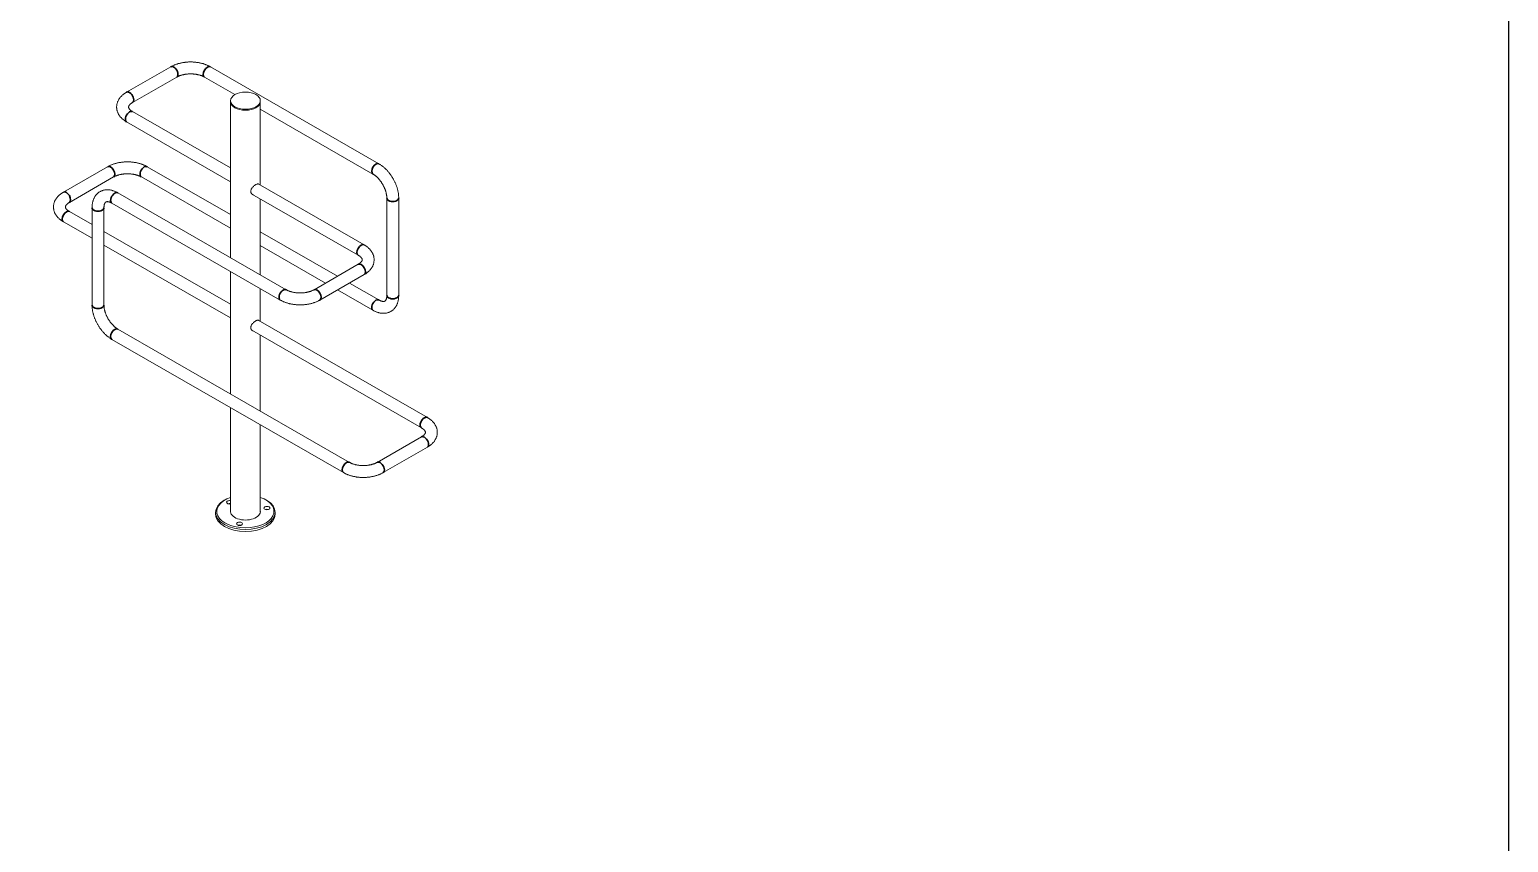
# Model space of a CAD drawing. Header units: millimetres. Extents: x 0 to 4013, y 0 to 5448.
# Drawn here: x 1530 to 4013, y 1366 to 2732 of the extents above; entities that cross this region are included whole.
import ezdxf

# ---------------------------------------------------------------- set-up
doc = ezdxf.new("R2010")
doc.units = ezdxf.units.MM
doc.header["$LTSCALE"] = 4
doc.layers.add('Krawędzie widoczneARTUR', color=7, linetype='Continuous', lineweight=13)
doc.layers.add('Widoczne krawędzie styczneARTUR', color=7, linetype='Continuous', lineweight=35)

msp = doc.modelspace()

# ---------------------------------------------------------------- linework, layer by layer
msp.add_lwpolyline([(0, 5447.6), (4013, 5447.6), (4013, 0.1), (0, 0.1)], close=True)
at = {"layer": 'Krawędzie widoczneARTUR'}
for p, q in [((1692.8, 2626.4), (1767.1, 2669.1)), ((1833.6, 2669.1), (2116.4, 2506.3)), ((1702.8, 2609.1), (1777, 2651.8)), ((1823.6, 2651.8), (1874.7, 2622.4)), ((1867.3, 2610.5), (1867.3, 2612.2)), ((1867.3, 2348.4), (1867.3, 2610.5)), ((1917.3, 2610.5), (1917.3, 2612.2)), ((1917.3, 2470.3), (1917.3, 2610.5)), ((1867.3, 2499.1), (1702.8, 2593.8)), ((1917.3, 2597.9), (2106.5, 2488.9)), ((1867.3, 2476), (1692.8, 2576.5)), ((1661, 2501.3), (1586.7, 2458.6)), ((1671, 2484), (1596.7, 2441.2)), ((1867.3, 2397.8), (1717.6, 2484)), ((1867.3, 2420.9), (1727.5, 2501.3)), ((1913.7, 2472.4), (2091.7, 2369.9)), ((1950.9, 2277.2), (1668.1, 2440.1)), ((1960.9, 2294.5), (1678, 2457.4)), ((1903.3, 2455.3), (2081.7, 2352.5)), ((1917.3, 2319.7), (1917.3, 2447.2)), ((2129.7, 2448.6), (2129.7, 2285.1)), ((2149.7, 2448.6), (2149.7, 2285.1)), ((1586.7, 2408.6), (1634.8, 2381)), ((1596.7, 2426), (1634.8, 2404.1)), ((1634.8, 2432.3), (1634.8, 2268.8)), ((1654.8, 2432.3), (1654.8, 2268.8)), ((1654.8, 2392.6), (1867.3, 2270.2)), ((2047, 2317.3), (1917.3, 2392.1)), ((1654.8, 2369.5), (1867.3, 2247.1)), ((2027, 2305.8), (1917.3, 2369)), ((2081.7, 2337.3), (2007.5, 2294.5)), ((1867.3, 2119.5), (1867.3, 2325.4)), ((2091.7, 2319.9), (2017.5, 2277.2)), ((1917.3, 2241.4), (1917.3, 2296.6)), ((2106.5, 2260), (2047, 2294.2)), ((2116.4, 2277.4), (2067.1, 2305.8)), ((2197.8, 2079.9), (1913.7, 2243.5)), ((1668.1, 2211.2), (2057, 1987.2)), ((1678, 2228.5), (2066.9, 2004.5)), ((2187.8, 2062.5), (1903.3, 2226.4)), ((1917.3, 2090.7), (1917.3, 2218.3)), ((1867.3, 1920.9), (1867.3, 2096.5)), ((1917.3, 1920.9), (1917.3, 2067.7)), ((2113.5, 2004.5), (2187.8, 2047.3)), ((2123.5, 1987.2), (2197.8, 2030)), ((1858.2, 1941.6), (1856.8, 1940.8)), ((1926.3, 1941.6), (1927.7, 1940.8)), ((1842.3, 1917.2), (1842.3, 1920.5)), ((1942.3, 1917.2), (1942.3, 1920.5))]:
    msp.add_line(p, q, dxfattribs=at)
at = {"layer": 'Krawędzie widoczneARTUR', "flags": 128}
for points in [[(1767.1, 2669.1), (1767.9, 2669.6), (1768.8, 2670.1), (1769.8, 2670.6), (1770.7, 2671), (1771.6, 2671.5), (1772.6, 2671.9), (1773.5, 2672.3), (1774.5, 2672.7), (1775.5, 2673), (1776.5, 2673.4), (1777.5, 2673.7), (1778.5, 2674.1), (1779.6, 2674.4), (1780.6, 2674.7), (1781.6, 2674.9), (1782.7, 2675.2), (1783.8, 2675.4), (1784.8, 2675.7), (1785.9, 2675.9), (1787, 2676.1), (1788.1, 2676.3), (1789.2, 2676.4), (1790.3, 2676.6), (1791.4, 2676.7), (1792.5, 2676.8), (1793.6, 2676.9), (1794.7, 2677), (1795.8, 2677.1), (1797, 2677.2), (1798.1, 2677.2), (1799.2, 2677.2), (1800.3, 2677.2), (1801.5, 2677.2), (1802.6, 2677.2), (1803.7, 2677.2), (1804.8, 2677.1), (1805.9, 2677), (1807, 2676.9), (1808.2, 2676.8), (1809.3, 2676.7), (1810.4, 2676.6), (1811.5, 2676.4), (1812.6, 2676.3), (1813.7, 2676.1), (1814.7, 2675.9), (1815.8, 2675.7), (1816.9, 2675.4), (1818, 2675.2), (1819, 2674.9), (1820.1, 2674.7), (1821.1, 2674.4), (1822.1, 2674.1), (1823.1, 2673.7), (1824.2, 2673.4), (1825.2, 2673), (1826.1, 2672.7), (1827.1, 2672.3), (1828.1, 2671.9), (1829, 2671.5), (1830, 2671), (1830.9, 2670.6), (1831.8, 2670.1), (1832.7, 2669.6), (1833.6, 2669.1)], [(1777, 2651.8), (1777.6, 2652.1), (1778.1, 2652.4), (1778.7, 2652.7), (1779.2, 2653), (1779.8, 2653.2), (1780.4, 2653.5), (1781.1, 2653.8), (1781.7, 2654), (1782.4, 2654.3), (1783, 2654.5), (1783.7, 2654.7), (1784.4, 2654.9), (1785.1, 2655.2), (1785.9, 2655.4), (1786.6, 2655.6), (1787.3, 2655.7), (1788.1, 2655.9), (1788.9, 2656.1), (1789.6, 2656.2), (1790.4, 2656.4), (1791.2, 2656.5), (1792, 2656.6), (1792.8, 2656.7), (1793.7, 2656.8), (1794.5, 2656.9), (1795.3, 2657), (1796.1, 2657.1), (1797, 2657.1), (1797.8, 2657.2), (1798.6, 2657.2), (1799.5, 2657.2), (1800.3, 2657.2), (1801.2, 2657.2), (1802, 2657.2), (1802.8, 2657.2), (1803.7, 2657.1), (1804.5, 2657.1), (1805.3, 2657), (1806.2, 2656.9), (1807, 2656.8), (1807.8, 2656.7), (1808.6, 2656.6), (1809.4, 2656.5), (1810.2, 2656.4), (1811, 2656.2), (1811.8, 2656.1), (1812.6, 2655.9), (1813.3, 2655.7), (1814.1, 2655.6), (1814.8, 2655.4), (1815.5, 2655.2), (1816.2, 2654.9), (1816.9, 2654.7), (1817.6, 2654.5), (1818.3, 2654.3), (1819, 2654), (1819.6, 2653.8), (1820.2, 2653.5), (1820.8, 2653.2), (1821.4, 2653), (1822, 2652.7), (1822.6, 2652.4), (1823.1, 2652.1), (1823.6, 2651.8)], [(1692.8, 2576.5), (1691.9, 2577), (1691.1, 2577.5), (1690.2, 2578.1), (1689.4, 2578.6), (1688.6, 2579.2), (1687.8, 2579.8), (1687, 2580.4), (1686.3, 2581.1), (1685.6, 2581.7), (1684.8, 2582.4), (1684.1, 2583.1), (1683.5, 2583.8), (1682.8, 2584.5), (1682.2, 2585.2), (1681.6, 2586), (1681, 2586.8), (1680.5, 2587.6), (1679.9, 2588.4), (1679.4, 2589.2), (1679, 2590.1), (1678.5, 2591), (1678.1, 2591.9), (1677.7, 2592.8), (1677.4, 2593.7), (1677.1, 2594.6), (1676.8, 2595.6), (1676.6, 2596.5), (1676.4, 2597.5), (1676.3, 2598.5), (1676.2, 2599.5), (1676.1, 2600.4), (1676.1, 2601.4), (1676.1, 2602.4), (1676.2, 2603.4), (1676.3, 2604.4), (1676.4, 2605.4), (1676.6, 2606.3), (1676.8, 2607.3), (1677.1, 2608.3), (1677.4, 2609.2), (1677.7, 2610.1), (1678.1, 2611), (1678.5, 2611.9), (1679, 2612.8), (1679.4, 2613.6), (1679.9, 2614.5), (1680.5, 2615.3), (1681, 2616.1), (1681.6, 2616.9), (1682.2, 2617.6), (1682.8, 2618.4), (1683.5, 2619.1), (1684.1, 2619.8), (1684.8, 2620.5), (1685.6, 2621.2), (1686.3, 2621.8), (1687, 2622.4), (1687.8, 2623.1), (1688.6, 2623.7), (1689.4, 2624.2), (1690.2, 2624.8), (1691.1, 2625.3), (1691.9, 2625.9), (1692.8, 2626.4)], [(1702.8, 2593.8), (1702.3, 2594.1), (1701.8, 2594.4), (1701.3, 2594.7), (1700.9, 2595), (1700.5, 2595.3), (1700.1, 2595.6), (1699.7, 2595.9), (1699.4, 2596.2), (1699, 2596.5), (1698.7, 2596.8), (1698.4, 2597.1), (1698.1, 2597.4), (1697.9, 2597.7), (1697.7, 2597.9), (1697.4, 2598.2), (1697.2, 2598.5), (1697.1, 2598.7), (1696.9, 2599), (1696.7, 2599.4), (1696.5, 2599.8), (1696.3, 2600.2), (1696.2, 2600.5), (1696.1, 2600.9), (1696.1, 2601.1), (1696.1, 2601.4), (1696.1, 2601.7), (1696.1, 2602), (1696.2, 2602.3), (1696.3, 2602.7), (1696.5, 2603.1), (1696.7, 2603.5), (1696.9, 2603.9), (1697.1, 2604.2), (1697.2, 2604.4), (1697.4, 2604.7), (1697.7, 2604.9), (1697.9, 2605.2), (1698.1, 2605.5), (1698.4, 2605.8), (1698.7, 2606.1), (1699, 2606.4), (1699.4, 2606.7), (1699.7, 2607), (1700.1, 2607.3), (1700.5, 2607.6), (1700.9, 2607.9), (1701.3, 2608.2), (1701.8, 2608.5), (1702.3, 2608.8), (1702.8, 2609.1)], [(1727.5, 2501.3), (1726.7, 2501.8), (1725.8, 2502.3), (1724.8, 2502.8), (1723.9, 2503.2), (1723, 2503.6), (1722, 2504.1), (1721.1, 2504.5), (1720.1, 2504.8), (1719.1, 2505.2), (1718.1, 2505.6), (1717.1, 2505.9), (1716.1, 2506.2), (1715, 2506.5), (1714, 2506.8), (1712.9, 2507.1), (1711.9, 2507.4), (1710.8, 2507.6), (1709.8, 2507.8), (1708.7, 2508.1), (1707.6, 2508.3), (1706.5, 2508.4), (1705.4, 2508.6), (1704.3, 2508.8), (1703.2, 2508.9), (1702.1, 2509), (1701, 2509.1), (1699.9, 2509.2), (1698.7, 2509.3), (1697.6, 2509.3), (1696.5, 2509.4), (1695.4, 2509.4), (1694.3, 2509.4), (1693.1, 2509.4), (1692, 2509.4), (1690.9, 2509.3), (1689.8, 2509.3), (1688.7, 2509.2), (1687.5, 2509.1), (1686.4, 2509), (1685.3, 2508.9), (1684.2, 2508.8), (1683.1, 2508.6), (1682, 2508.4), (1680.9, 2508.3), (1679.8, 2508.1), (1678.8, 2507.8), (1677.7, 2507.6), (1676.6, 2507.4), (1675.6, 2507.1), (1674.5, 2506.8), (1673.5, 2506.5), (1672.5, 2506.2), (1671.4, 2505.9), (1670.4, 2505.6), (1669.4, 2505.2), (1668.4, 2504.8), (1667.5, 2504.5), (1666.5, 2504.1), (1665.6, 2503.6), (1664.6, 2503.2), (1663.7, 2502.8), (1662.8, 2502.3), (1661.9, 2501.8), (1661, 2501.3)], [(1717.6, 2484), (1717, 2484.3), (1716.5, 2484.6), (1715.9, 2484.8), (1715.4, 2485.1), (1714.8, 2485.4), (1714.2, 2485.7), (1713.5, 2485.9), (1712.9, 2486.2), (1712.2, 2486.4), (1711.6, 2486.7), (1710.9, 2486.9), (1710.2, 2487.1), (1709.5, 2487.3), (1708.7, 2487.5), (1708, 2487.7), (1707.2, 2487.9), (1706.5, 2488.1), (1705.7, 2488.3), (1704.9, 2488.4), (1704.2, 2488.5), (1703.4, 2488.7), (1702.6, 2488.8), (1701.7, 2488.9), (1700.9, 2489), (1700.1, 2489.1), (1699.3, 2489.2), (1698.4, 2489.2), (1697.6, 2489.3), (1696.8, 2489.3), (1695.9, 2489.4), (1695.1, 2489.4), (1694.3, 2489.4), (1693.4, 2489.4), (1692.6, 2489.4), (1691.7, 2489.3), (1690.9, 2489.3), (1690.1, 2489.2), (1689.2, 2489.2), (1688.4, 2489.1), (1687.6, 2489), (1686.8, 2488.9), (1686, 2488.8), (1685.2, 2488.7), (1684.4, 2488.5), (1683.6, 2488.4), (1682.8, 2488.3), (1682, 2488.1), (1681.3, 2487.9), (1680.5, 2487.7), (1679.8, 2487.5), (1679.1, 2487.3), (1678.3, 2487.1), (1677.6, 2486.9), (1677, 2486.7), (1676.3, 2486.4), (1675.6, 2486.2), (1675, 2485.9), (1674.4, 2485.7), (1673.8, 2485.4), (1673.2, 2485.1), (1672.6, 2484.8), (1672, 2484.6), (1671.5, 2484.3), (1671, 2484)], [(2106.5, 2488.9), (2107, 2488.6), (2107.5, 2488.3), (2108, 2488), (2108.5, 2487.6), (2109.1, 2487.2), (2109.6, 2486.8), (2110.2, 2486.4), (2110.7, 2486), (2111.2, 2485.6), (2111.8, 2485.1), (2112.3, 2484.6), (2112.9, 2484.1), (2113.4, 2483.6), (2113.9, 2483.1), (2114.5, 2482.6), (2115, 2482), (2115.6, 2481.4), (2116.1, 2480.8), (2116.6, 2480.2), (2117.1, 2479.6), (2117.6, 2479), (2118.1, 2478.4), (2118.6, 2477.7), (2119.1, 2477.1), (2119.6, 2476.4), (2120.1, 2475.7), (2120.6, 2475.1), (2121, 2474.4), (2121.5, 2473.7), (2121.9, 2472.9), (2122.4, 2472.2), (2122.8, 2471.5), (2123.2, 2470.8), (2123.6, 2470), (2124, 2469.3), (2124.4, 2468.6), (2124.8, 2467.8), (2125.1, 2467.1), (2125.5, 2466.3), (2125.8, 2465.5), (2126.1, 2464.8), (2126.4, 2464), (2126.7, 2463.3), (2127, 2462.5), (2127.3, 2461.8), (2127.5, 2461), (2127.8, 2460.3), (2128, 2459.5), (2128.2, 2458.8), (2128.4, 2458), (2128.6, 2457.3), (2128.8, 2456.6), (2128.9, 2455.9), (2129.1, 2455.2), (2129.2, 2454.5), (2129.3, 2453.8), (2129.4, 2453.1), (2129.5, 2452.4), (2129.6, 2451.7), (2129.6, 2451.1), (2129.7, 2450.4), (2129.7, 2449.8), (2129.7, 2449.2), (2129.7, 2448.6)], [(2116.4, 2506.3), (2117.3, 2505.8), (2118.2, 2505.2), (2119.1, 2504.7), (2119.9, 2504.1), (2120.8, 2503.5), (2121.6, 2502.9), (2122.4, 2502.2), (2123.2, 2501.6), (2124.1, 2500.9), (2124.9, 2500.2), (2125.7, 2499.5), (2126.5, 2498.8), (2127.2, 2498.1), (2128, 2497.3), (2128.8, 2496.5), (2129.5, 2495.8), (2130.3, 2495), (2131, 2494.1), (2131.7, 2493.3), (2132.5, 2492.5), (2133.2, 2491.6), (2133.9, 2490.8), (2134.5, 2489.9), (2135.2, 2489), (2135.9, 2488.1), (2136.5, 2487.2), (2137.1, 2486.3), (2137.8, 2485.3), (2138.4, 2484.4), (2139, 2483.4), (2139.5, 2482.5), (2140.1, 2481.5), (2140.7, 2480.5), (2141.2, 2479.5), (2141.7, 2478.6), (2142.2, 2477.6), (2142.7, 2476.5), (2143.2, 2475.5), (2143.7, 2474.5), (2144.1, 2473.5), (2144.6, 2472.5), (2145, 2471.4), (2145.4, 2470.4), (2145.8, 2469.4), (2146.2, 2468.3), (2146.5, 2467.3), (2146.9, 2466.3), (2147.2, 2465.2), (2147.5, 2464.2), (2147.8, 2463.1), (2148, 2462.1), (2148.3, 2461), (2148.5, 2460), (2148.7, 2458.9), (2148.9, 2457.9), (2149.1, 2456.9), (2149.2, 2455.8), (2149.4, 2454.8), (2149.5, 2453.7), (2149.6, 2452.7), (2149.6, 2451.7), (2149.7, 2450.7), (2149.7, 2449.6), (2149.7, 2448.6)], [(1586.7, 2458.6), (1585.9, 2458), (1585, 2457.5), (1584.2, 2457), (1583.3, 2456.4), (1582.5, 2455.8), (1581.8, 2455.2), (1581, 2454.6), (1580.2, 2454), (1579.5, 2453.3), (1578.8, 2452.7), (1578.1, 2452), (1577.4, 2451.3), (1576.8, 2450.5), (1576.1, 2449.8), (1575.5, 2449), (1574.9, 2448.3), (1574.4, 2447.5), (1573.9, 2446.6), (1573.4, 2445.8), (1572.9, 2444.9), (1572.4, 2444.1), (1572, 2443.2), (1571.7, 2442.3), (1571.3, 2441.4), (1571, 2440.4), (1570.8, 2439.5), (1570.5, 2438.5), (1570.4, 2437.5), (1570.2, 2436.6), (1570.1, 2435.6), (1570, 2434.6), (1570, 2433.6), (1570, 2432.6), (1570.1, 2431.6), (1570.2, 2430.6), (1570.4, 2429.7), (1570.5, 2428.7), (1570.8, 2427.7), (1571, 2426.8), (1571.3, 2425.8), (1571.7, 2424.9), (1572, 2424), (1572.5, 2423.1), (1572.9, 2422.3), (1573.4, 2421.4), (1573.9, 2420.6), (1574.4, 2419.7), (1574.9, 2418.9), (1575.5, 2418.2), (1576.1, 2417.4), (1576.8, 2416.7), (1577.4, 2415.9), (1578.1, 2415.2), (1578.8, 2414.6), (1579.5, 2413.9), (1580.2, 2413.2), (1581, 2412.6), (1581.8, 2412), (1582.5, 2411.4), (1583.4, 2410.8), (1584.2, 2410.2), (1585, 2409.7), (1585.9, 2409.2), (1586.7, 2408.6)], [(1678, 2457.4), (1677.2, 2457.9), (1676.3, 2458.4), (1675.4, 2458.8), (1674.5, 2459.3), (1673.6, 2459.7), (1672.6, 2460), (1671.7, 2460.4), (1670.8, 2460.7), (1669.9, 2461), (1668.9, 2461.3), (1668, 2461.6), (1667, 2461.8), (1666.1, 2462), (1665.1, 2462.2), (1664.2, 2462.3), (1663.2, 2462.4), (1662.2, 2462.5), (1661.2, 2462.6), (1660.3, 2462.6), (1659.3, 2462.5), (1658.3, 2462.5), (1657.3, 2462.4), (1656.4, 2462.3), (1655.4, 2462.1), (1654.4, 2461.9), (1653.5, 2461.6), (1652.5, 2461.3), (1651.6, 2461), (1650.7, 2460.6), (1649.8, 2460.2), (1648.9, 2459.8), (1648, 2459.3), (1647.2, 2458.8), (1646.4, 2458.3), (1645.6, 2457.7), (1644.8, 2457.1), (1644, 2456.4), (1643.3, 2455.7), (1642.6, 2455), (1642, 2454.3), (1641.3, 2453.5), (1640.7, 2452.8), (1640.2, 2452), (1639.6, 2451.1), (1639.1, 2450.3), (1638.7, 2449.5), (1638.2, 2448.6), (1637.8, 2447.7), (1637.4, 2446.8), (1637.1, 2445.9), (1636.7, 2445), (1636.4, 2444.1), (1636.2, 2443.1), (1635.9, 2442.2), (1635.7, 2441.2), (1635.5, 2440.3), (1635.3, 2439.3), (1635.2, 2438.3), (1635, 2437.3), (1634.9, 2436.3), (1634.9, 2435.3), (1634.8, 2434.3), (1634.8, 2433.3), (1634.8, 2432.3)], [(1901.3, 2459.7), (1901.3, 2460.6), (1901.5, 2461.5), (1901.8, 2462.4), (1902.2, 2463.3), (1902.6, 2464.2), (1903.2, 2465.1), (1903.8, 2465.9), (1904.4, 2466.7), (1905.2, 2467.5), (1905.9, 2468.2), (1906.7, 2468.9), (1907.5, 2469.6), (1908.3, 2470.2), (1909.1, 2470.7), (1909.9, 2471.2), (1910.6, 2471.6), (1911.3, 2471.9), (1911.9, 2472.2), (1912.5, 2472.3), (1913.1, 2472.4), (1913.6, 2472.4), (1914, 2472.3), (1914.4, 2472.1), (1914.7, 2471.8)], [(1905.1, 2454.2), (1904.9, 2454.3), (1904.6, 2454.4), (1904.3, 2454.6), (1904.1, 2454.7), (1903.9, 2454.8), (1903.6, 2455), (1903.4, 2455.2), (1903.2, 2455.4), (1903, 2455.6), (1902.8, 2455.8), (1902.6, 2456), (1902.4, 2456.3), (1902.2, 2456.5), (1902, 2456.8), (1901.9, 2457.1), (1901.8, 2457.3), (1901.7, 2457.6), (1901.6, 2457.9), (1901.5, 2458.2), (1901.4, 2458.5), (1901.4, 2458.8), (1901.3, 2459.1), (1901.3, 2459.4), (1901.3, 2459.7)], [(1596.7, 2441.2), (1596.2, 2440.9), (1595.7, 2440.6), (1595.3, 2440.3), (1594.8, 2440), (1594.4, 2439.7), (1594, 2439.4), (1593.6, 2439.1), (1593.3, 2438.8), (1593, 2438.5), (1592.6, 2438.2), (1592.3, 2437.9), (1592.1, 2437.7), (1591.8, 2437.4), (1591.6, 2437.1), (1591.4, 2436.8), (1591.2, 2436.6), (1591, 2436.3), (1590.9, 2436.1), (1590.6, 2435.6), (1590.4, 2435.2), (1590.2, 2434.8), (1590.1, 2434.5), (1590.1, 2434.2), (1590, 2433.9), (1590, 2433.6), (1590, 2433.3), (1590.1, 2433), (1590.1, 2432.7), (1590.2, 2432.4), (1590.4, 2432), (1590.6, 2431.6), (1590.8, 2431.1), (1591, 2430.9), (1591.2, 2430.6), (1591.4, 2430.4), (1591.6, 2430.1), (1591.8, 2429.8), (1592.1, 2429.5), (1592.3, 2429.3), (1592.6, 2429), (1593, 2428.7), (1593.3, 2428.4), (1593.6, 2428.1), (1594, 2427.8), (1594.4, 2427.5), (1594.8, 2427.2), (1595.3, 2426.9), (1595.7, 2426.6), (1596.2, 2426.3), (1596.7, 2426)], [(1668.1, 2440.1), (1667.6, 2440.4), (1667.1, 2440.6), (1666.6, 2440.9), (1666.1, 2441.1), (1665.6, 2441.3), (1665.2, 2441.5), (1664.7, 2441.7), (1664.3, 2441.8), (1663.8, 2442), (1663.4, 2442.1), (1663, 2442.2), (1662.6, 2442.3), (1662.3, 2442.4), (1661.9, 2442.4), (1661.6, 2442.5), (1661.3, 2442.5), (1661, 2442.6), (1660.7, 2442.6), (1660.1, 2442.6), (1659.7, 2442.5), (1659.3, 2442.5), (1658.9, 2442.4), (1658.6, 2442.3), (1658.3, 2442.2), (1658.1, 2442), (1657.8, 2441.9), (1657.6, 2441.7), (1657.3, 2441.5), (1657.1, 2441.2), (1656.8, 2440.9), (1656.6, 2440.5), (1656.3, 2440), (1656.2, 2439.8), (1656, 2439.5), (1655.9, 2439.2), (1655.8, 2438.9), (1655.7, 2438.5), (1655.5, 2438.2), (1655.4, 2437.8), (1655.3, 2437.4), (1655.2, 2437), (1655.1, 2436.5), (1655, 2436.1), (1655, 2435.6), (1654.9, 2435.1), (1654.9, 2434.6), (1654.8, 2434), (1654.8, 2433.5), (1654.8, 2432.9), (1654.8, 2432.3)], [(1903.5, 2455.1), (1903.5, 2455.1), (1903.5, 2455.1), (1903.5, 2455.1), (1903.5, 2455.1), (1903.5, 2455.1), (1903.5, 2455.1), (1903.5, 2455.1), (1903.5, 2455.1), (1903.5, 2455.1), (1903.5, 2455.1), (1903.5, 2455.1), (1903.6, 2455.1), (1903.6, 2455.1), (1903.6, 2455.1), (1903.6, 2455.1), (1903.6, 2455.1), (1903.6, 2455.1), (1903.6, 2455.1), (1903.6, 2455.1), (1903.6, 2455.1), (1903.6, 2455.1), (1903.6, 2455.1), (1903.7, 2455.1), (1903.7, 2455.1)], [(2091.7, 2369.9), (2092.6, 2369.3), (2093.4, 2368.8), (2094.3, 2368.3), (2095.1, 2367.7), (2095.9, 2367.1), (2096.7, 2366.5), (2097.5, 2365.9), (2098.2, 2365.3), (2098.9, 2364.6), (2099.7, 2364), (2100.4, 2363.3), (2101, 2362.6), (2101.7, 2361.8), (2102.3, 2361.1), (2102.9, 2360.3), (2103.5, 2359.6), (2104.1, 2358.8), (2104.6, 2357.9), (2105.1, 2357.1), (2105.5, 2356.2), (2106, 2355.4), (2106.4, 2354.5), (2106.8, 2353.6), (2107.1, 2352.7), (2107.4, 2351.7), (2107.7, 2350.8), (2107.9, 2349.8), (2108.1, 2348.8), (2108.2, 2347.9), (2108.3, 2346.9), (2108.4, 2345.9), (2108.4, 2344.9), (2108.4, 2343.9), (2108.3, 2342.9), (2108.2, 2341.9), (2108.1, 2341), (2107.9, 2340), (2107.7, 2339), (2107.4, 2338.1), (2107.1, 2337.1), (2106.8, 2336.2), (2106.4, 2335.3), (2106, 2334.4), (2105.5, 2333.6), (2105.1, 2332.7), (2104.6, 2331.9), (2104.1, 2331), (2103.5, 2330.2), (2102.9, 2329.5), (2102.3, 2328.7), (2101.7, 2328), (2101, 2327.2), (2100.4, 2326.5), (2099.7, 2325.9), (2098.9, 2325.2), (2098.2, 2324.5), (2097.5, 2323.9), (2096.7, 2323.3), (2095.9, 2322.7), (2095.1, 2322.1), (2094.3, 2321.5), (2093.4, 2321), (2092.6, 2320.5), (2091.7, 2319.9)], [(2081.7, 2352.5), (2082.2, 2352.2), (2082.7, 2351.9), (2083.2, 2351.6), (2083.6, 2351.3), (2084, 2351), (2084.4, 2350.7), (2084.8, 2350.4), (2085.2, 2350.1), (2085.5, 2349.8), (2085.8, 2349.5), (2086.1, 2349.2), (2086.4, 2349), (2086.6, 2348.7), (2086.9, 2348.4), (2087.1, 2348.1), (2087.3, 2347.9), (2087.4, 2347.6), (2087.6, 2347.4), (2087.9, 2346.9), (2088.1, 2346.5), (2088.2, 2346.1), (2088.3, 2345.8), (2088.4, 2345.5), (2088.4, 2345.2), (2088.4, 2344.9), (2088.4, 2344.6), (2088.4, 2344.3), (2088.3, 2344), (2088.2, 2343.7), (2088.1, 2343.3), (2087.9, 2342.9), (2087.6, 2342.4), (2087.4, 2342.2), (2087.3, 2341.9), (2087.1, 2341.7), (2086.9, 2341.4), (2086.6, 2341.1), (2086.4, 2340.8), (2086.1, 2340.6), (2085.8, 2340.3), (2085.5, 2340), (2085.1, 2339.7), (2084.8, 2339.4), (2084.4, 2339.1), (2084, 2338.8), (2083.6, 2338.5), (2083.2, 2338.2), (2082.7, 2337.9), (2082.2, 2337.6), (2081.7, 2337.3)], [(2007.5, 2294.5), (2006.9, 2294.2), (2006.4, 2293.9), (2005.9, 2293.7), (2005.3, 2293.4), (2004.7, 2293.1), (2004.1, 2292.8), (2003.4, 2292.6), (2002.8, 2292.3), (2002.1, 2292.1), (2001.5, 2291.8), (2000.8, 2291.6), (2000.1, 2291.4), (1999.4, 2291.2), (1998.6, 2291), (1997.9, 2290.8), (1997.2, 2290.6), (1996.4, 2290.4), (1995.6, 2290.3), (1994.9, 2290.1), (1994.1, 2290), (1993.3, 2289.8), (1992.5, 2289.7), (1991.7, 2289.6), (1990.8, 2289.5), (1990, 2289.4), (1989.2, 2289.3), (1988.4, 2289.3), (1987.5, 2289.2), (1986.7, 2289.2), (1985.9, 2289.1), (1985, 2289.1), (1984.2, 2289.1), (1983.3, 2289.1), (1982.5, 2289.1), (1981.7, 2289.2), (1980.8, 2289.2), (1980, 2289.3), (1979.2, 2289.3), (1978.3, 2289.4), (1977.5, 2289.5), (1976.7, 2289.6), (1975.9, 2289.7), (1975.1, 2289.8), (1974.3, 2290), (1973.5, 2290.1), (1972.7, 2290.3), (1971.9, 2290.4), (1971.2, 2290.6), (1970.4, 2290.8), (1969.7, 2291), (1969, 2291.2), (1968.3, 2291.4), (1967.6, 2291.6), (1966.9, 2291.8), (1966.2, 2292.1), (1965.5, 2292.3), (1964.9, 2292.6), (1964.3, 2292.8), (1963.7, 2293.1), (1963.1, 2293.4), (1962.5, 2293.7), (1961.9, 2293.9), (1961.4, 2294.2), (1960.9, 2294.5)], [(2149.7, 2285.1), (2149.7, 2284.1), (2149.7, 2283.1), (2149.6, 2282.1), (2149.6, 2281.1), (2149.5, 2280.1), (2149.3, 2279.1), (2149.2, 2278.1), (2149, 2277.2), (2148.8, 2276.2), (2148.6, 2275.2), (2148.4, 2274.3), (2148.1, 2273.4), (2147.8, 2272.4), (2147.4, 2271.5), (2147.1, 2270.6), (2146.7, 2269.7), (2146.3, 2268.8), (2145.8, 2268), (2145.4, 2267.1), (2144.9, 2266.3), (2144.3, 2265.5), (2143.8, 2264.7), (2143.2, 2263.9), (2142.5, 2263.1), (2141.9, 2262.4), (2141.2, 2261.7), (2140.5, 2261), (2139.7, 2260.4), (2138.9, 2259.8), (2138.1, 2259.2), (2137.3, 2258.6), (2136.5, 2258.1), (2135.6, 2257.6), (2134.7, 2257.2), (2133.8, 2256.8), (2132.9, 2256.4), (2132, 2256.1), (2131, 2255.8), (2130.1, 2255.6), (2129.1, 2255.3), (2128.1, 2255.2), (2127.2, 2255), (2126.2, 2254.9), (2125.2, 2254.9), (2124.2, 2254.9), (2123.3, 2254.9), (2122.3, 2254.9), (2121.3, 2255), (2120.3, 2255.1), (2119.4, 2255.2), (2118.4, 2255.4), (2117.5, 2255.6), (2116.5, 2255.8), (2115.6, 2256.1), (2114.6, 2256.4), (2113.7, 2256.7), (2112.8, 2257), (2111.9, 2257.4), (2110.9, 2257.8), (2110, 2258.2), (2109.1, 2258.6), (2108.2, 2259.1), (2107.3, 2259.5), (2106.5, 2260)], [(2129.7, 2285.1), (2129.7, 2284.5), (2129.7, 2284), (2129.7, 2283.4), (2129.6, 2282.9), (2129.6, 2282.4), (2129.5, 2281.9), (2129.5, 2281.4), (2129.4, 2280.9), (2129.3, 2280.5), (2129.2, 2280), (2129.1, 2279.6), (2129, 2279.3), (2128.9, 2278.9), (2128.7, 2278.6), (2128.6, 2278.2), (2128.5, 2277.9), (2128.3, 2277.7), (2128.2, 2277.4), (2127.9, 2276.9), (2127.7, 2276.6), (2127.4, 2276.2), (2127.2, 2276), (2126.9, 2275.7), (2126.7, 2275.5), (2126.4, 2275.4), (2126.2, 2275.3), (2125.9, 2275.1), (2125.6, 2275), (2125.2, 2275), (2124.8, 2274.9), (2124.4, 2274.9), (2123.8, 2274.9), (2123.5, 2274.9), (2123.2, 2274.9), (2122.9, 2274.9), (2122.6, 2275), (2122.2, 2275), (2121.9, 2275.1), (2121.5, 2275.2), (2121.1, 2275.3), (2120.7, 2275.5), (2120.2, 2275.6), (2119.8, 2275.7), (2119.4, 2275.9), (2118.9, 2276.1), (2118.4, 2276.3), (2117.9, 2276.6), (2117.4, 2276.8), (2117, 2277.1), (2116.4, 2277.4)], [(1634.8, 2268.8), (1634.8, 2267.8), (1634.8, 2266.8), (1634.9, 2265.8), (1634.9, 2264.7), (1635, 2263.7), (1635.1, 2262.7), (1635.3, 2261.6), (1635.4, 2260.6), (1635.6, 2259.5), (1635.8, 2258.5), (1636, 2257.4), (1636.2, 2256.4), (1636.5, 2255.4), (1636.7, 2254.3), (1637, 2253.3), (1637.3, 2252.2), (1637.7, 2251.2), (1638, 2250.1), (1638.3, 2249.1), (1638.7, 2248), (1639.1, 2247), (1639.5, 2246), (1639.9, 2244.9), (1640.4, 2243.9), (1640.8, 2242.9), (1641.3, 2241.9), (1641.8, 2240.9), (1642.3, 2239.9), (1642.8, 2238.9), (1643.3, 2237.9), (1643.8, 2236.9), (1644.4, 2235.9), (1645, 2235), (1645.5, 2234), (1646.1, 2233), (1646.7, 2232.1), (1647.4, 2231.2), (1648, 2230.2), (1648.6, 2229.3), (1649.3, 2228.4), (1650, 2227.5), (1650.7, 2226.7), (1651.3, 2225.8), (1652, 2224.9), (1652.8, 2224.1), (1653.5, 2223.3), (1654.2, 2222.5), (1655, 2221.7), (1655.7, 2220.9), (1656.5, 2220.1), (1657.3, 2219.4), (1658, 2218.6), (1658.8, 2217.9), (1659.6, 2217.2), (1660.4, 2216.5), (1661.3, 2215.8), (1662.1, 2215.2), (1662.9, 2214.6), (1663.8, 2213.9), (1664.6, 2213.3), (1665.5, 2212.8), (1666.3, 2212.2), (1667.2, 2211.7), (1668.1, 2211.2)], [(1654.8, 2268.8), (1654.8, 2268.2), (1654.8, 2267.6), (1654.8, 2267), (1654.9, 2266.3), (1654.9, 2265.7), (1655, 2265), (1655.1, 2264.4), (1655.2, 2263.7), (1655.3, 2263), (1655.4, 2262.3), (1655.6, 2261.6), (1655.7, 2260.8), (1655.9, 2260.1), (1656.1, 2259.4), (1656.3, 2258.6), (1656.5, 2257.9), (1656.7, 2257.2), (1657, 2256.4), (1657.2, 2255.7), (1657.5, 2254.9), (1657.8, 2254.1), (1658.1, 2253.4), (1658.4, 2252.6), (1658.7, 2251.9), (1659, 2251.1), (1659.4, 2250.4), (1659.7, 2249.6), (1660.1, 2248.9), (1660.5, 2248.1), (1660.9, 2247.4), (1661.3, 2246.7), (1661.7, 2245.9), (1662.1, 2245.2), (1662.6, 2244.5), (1663, 2243.8), (1663.5, 2243.1), (1663.9, 2242.4), (1664.4, 2241.7), (1664.9, 2241), (1665.4, 2240.3), (1665.9, 2239.7), (1666.4, 2239), (1666.9, 2238.4), (1667.4, 2237.8), (1667.9, 2237.2), (1668.4, 2236.6), (1669, 2236), (1669.5, 2235.4), (1670, 2234.9), (1670.6, 2234.3), (1671.1, 2233.8), (1671.6, 2233.3), (1672.2, 2232.8), (1672.7, 2232.3), (1673.3, 2231.9), (1673.8, 2231.4), (1674.3, 2231), (1674.9, 2230.6), (1675.4, 2230.2), (1676, 2229.8), (1676.5, 2229.5), (1677, 2229.1), (1677.5, 2228.8), (1678, 2228.5)], [(2017.5, 2277.2), (2016.6, 2276.7), (2015.7, 2276.2), (2014.8, 2275.7), (2013.8, 2275.3), (2012.9, 2274.9), (2011.9, 2274.4), (2011, 2274), (2010, 2273.7), (2009, 2273.3), (2008, 2272.9), (2007, 2272.6), (2006, 2272.3), (2004.9, 2272), (2003.9, 2271.7), (2002.9, 2271.4), (2001.8, 2271.1), (2000.7, 2270.9), (1999.7, 2270.7), (1998.6, 2270.5), (1997.5, 2270.3), (1996.4, 2270.1), (1995.3, 2269.9), (1994.2, 2269.8), (1993.1, 2269.6), (1992, 2269.5), (1990.9, 2269.4), (1989.8, 2269.3), (1988.7, 2269.2), (1987.5, 2269.2), (1986.4, 2269.1), (1985.3, 2269.1), (1984.2, 2269.1), (1983.1, 2269.1), (1981.9, 2269.1), (1980.8, 2269.2), (1979.7, 2269.2), (1978.6, 2269.3), (1977.5, 2269.4), (1976.3, 2269.5), (1975.2, 2269.6), (1974.1, 2269.8), (1973, 2269.9), (1971.9, 2270.1), (1970.8, 2270.3), (1969.8, 2270.5), (1968.7, 2270.7), (1967.6, 2270.9), (1966.5, 2271.1), (1965.5, 2271.4), (1964.4, 2271.7), (1963.4, 2272), (1962.4, 2272.3), (1961.4, 2272.6), (1960.3, 2272.9), (1959.4, 2273.3), (1958.4, 2273.7), (1957.4, 2274), (1956.4, 2274.4), (1955.5, 2274.9), (1954.5, 2275.3), (1953.6, 2275.7), (1952.7, 2276.2), (1951.8, 2276.7), (1950.9, 2277.2)], [(1901.3, 2230.8), (1901.3, 2231.7), (1901.5, 2232.6), (1901.8, 2233.5), (1902.2, 2234.4), (1902.6, 2235.3), (1903.2, 2236.2), (1903.8, 2237), (1904.4, 2237.8), (1905.2, 2238.6), (1905.9, 2239.3), (1906.7, 2240), (1907.5, 2240.7), (1908.3, 2241.3), (1909.1, 2241.8), (1909.9, 2242.3), (1910.6, 2242.7), (1911.3, 2243), (1911.9, 2243.3), (1912.5, 2243.4), (1913.1, 2243.5), (1913.6, 2243.5), (1914, 2243.4), (1914.4, 2243.2), (1914.7, 2242.9)], [(1905.1, 2225.3), (1904.9, 2225.4), (1904.6, 2225.5), (1904.3, 2225.6), (1904.1, 2225.8), (1903.9, 2225.9), (1903.6, 2226.1), (1903.4, 2226.3), (1903.2, 2226.5), (1903, 2226.7), (1902.8, 2226.9), (1902.6, 2227.1), (1902.4, 2227.4), (1902.2, 2227.6), (1902, 2227.9), (1901.9, 2228.1), (1901.8, 2228.4), (1901.7, 2228.7), (1901.6, 2229), (1901.5, 2229.3), (1901.4, 2229.6), (1901.4, 2229.9), (1901.3, 2230.2), (1901.3, 2230.5), (1901.3, 2230.8)], [(1903.5, 2226.2), (1903.5, 2226.2), (1903.5, 2226.2), (1903.5, 2226.2), (1903.5, 2226.2), (1903.5, 2226.2), (1903.5, 2226.2), (1903.5, 2226.2), (1903.5, 2226.2), (1903.5, 2226.2), (1903.5, 2226.2), (1903.5, 2226.2), (1903.6, 2226.2), (1903.6, 2226.2), (1903.6, 2226.2), (1903.6, 2226.2), (1903.6, 2226.2), (1903.6, 2226.2), (1903.6, 2226.2), (1903.6, 2226.2), (1903.6, 2226.2), (1903.6, 2226.2), (1903.6, 2226.2), (1903.7, 2226.2), (1903.7, 2226.1)], [(2187.8, 2047.3), (2188.3, 2047.6), (2188.8, 2047.9), (2189.2, 2048.2), (2189.7, 2048.5), (2190.1, 2048.8), (2190.5, 2049.1), (2190.9, 2049.4), (2191.2, 2049.7), (2191.6, 2050), (2191.9, 2050.3), (2192.2, 2050.6), (2192.4, 2050.9), (2192.7, 2051.1), (2192.9, 2051.4), (2193.1, 2051.7), (2193.3, 2051.9), (2193.5, 2052.2), (2193.7, 2052.4), (2193.9, 2052.9), (2194.1, 2053.3), (2194.3, 2053.7), (2194.4, 2054), (2194.4, 2054.3), (2194.5, 2054.6), (2194.5, 2054.9), (2194.5, 2055.2), (2194.4, 2055.5), (2194.4, 2055.8), (2194.3, 2056.2), (2194.1, 2056.5), (2193.9, 2056.9), (2193.7, 2057.4), (2193.5, 2057.6), (2193.3, 2057.9), (2193.1, 2058.1), (2192.9, 2058.4), (2192.7, 2058.7), (2192.4, 2059), (2192.2, 2059.3), (2191.9, 2059.5), (2191.6, 2059.8), (2191.2, 2060.1), (2190.9, 2060.4), (2190.5, 2060.7), (2190.1, 2061), (2189.7, 2061.3), (2189.2, 2061.6), (2188.8, 2061.9), (2188.3, 2062.2), (2187.8, 2062.5)], [(2197.8, 2030), (2198.6, 2030.5), (2199.5, 2031), (2200.3, 2031.5), (2201.2, 2032.1), (2202, 2032.7), (2202.8, 2033.3), (2203.5, 2033.9), (2204.3, 2034.5), (2205, 2035.2), (2205.7, 2035.9), (2206.4, 2036.5), (2207.1, 2037.2), (2207.7, 2038), (2208.4, 2038.7), (2209, 2039.5), (2209.6, 2040.3), (2210.1, 2041.1), (2210.6, 2041.9), (2211.1, 2042.7), (2211.6, 2043.6), (2212.1, 2044.4), (2212.5, 2045.3), (2212.8, 2046.2), (2213.2, 2047.2), (2213.5, 2048.1), (2213.7, 2049), (2214, 2050), (2214.1, 2051), (2214.3, 2051.9), (2214.4, 2052.9), (2214.5, 2053.9), (2214.5, 2054.9), (2214.5, 2055.9), (2214.4, 2056.9), (2214.3, 2057.9), (2214.2, 2058.9), (2214, 2059.8), (2213.7, 2060.8), (2213.5, 2061.7), (2213.2, 2062.7), (2212.8, 2063.6), (2212.5, 2064.5), (2212.1, 2065.4), (2211.6, 2066.3), (2211.1, 2067.1), (2210.6, 2067.9), (2210.1, 2068.8), (2209.6, 2069.6), (2209, 2070.3), (2208.4, 2071.1), (2207.7, 2071.8), (2207.1, 2072.6), (2206.4, 2073.3), (2205.7, 2074), (2205, 2074.6), (2204.3, 2075.3), (2203.5, 2075.9), (2202.7, 2076.5), (2202, 2077.1), (2201.2, 2077.7), (2200.3, 2078.3), (2199.5, 2078.8), (2198.6, 2079.4), (2197.8, 2079.9)], [(2057, 1987.2), (2057.9, 1986.7), (2058.8, 1986.2), (2059.7, 1985.8), (2060.6, 1985.3), (2061.5, 1984.9), (2062.5, 1984.5), (2063.5, 1984.1), (2064.4, 1983.7), (2065.4, 1983.3), (2066.4, 1982.9), (2067.4, 1982.6), (2068.4, 1982.3), (2069.5, 1982), (2070.5, 1981.7), (2071.6, 1981.4), (2072.6, 1981.1), (2073.7, 1980.9), (2074.7, 1980.7), (2075.8, 1980.5), (2076.9, 1980.3), (2078, 1980.1), (2079.1, 1979.9), (2080.2, 1979.8), (2081.3, 1979.6), (2082.4, 1979.5), (2083.5, 1979.4), (2084.6, 1979.3), (2085.8, 1979.2), (2086.9, 1979.2), (2088, 1979.2), (2089.1, 1979.1), (2090.2, 1979.1), (2091.4, 1979.1), (2092.5, 1979.2), (2093.6, 1979.2), (2094.7, 1979.2), (2095.8, 1979.3), (2097, 1979.4), (2098.1, 1979.5), (2099.2, 1979.6), (2100.3, 1979.8), (2101.4, 1979.9), (2102.5, 1980.1), (2103.6, 1980.3), (2104.7, 1980.5), (2105.7, 1980.7), (2106.8, 1980.9), (2107.9, 1981.1), (2108.9, 1981.4), (2110, 1981.7), (2111, 1982), (2112, 1982.3), (2113.1, 1982.6), (2114.1, 1982.9), (2115.1, 1983.3), (2116.1, 1983.7), (2117, 1984.1), (2118, 1984.5), (2119, 1984.9), (2119.9, 1985.3), (2120.8, 1985.8), (2121.7, 1986.2), (2122.6, 1986.7), (2123.5, 1987.2)], [(2066.9, 2004.5), (2067.5, 2004.2), (2068, 2004), (2068.6, 2003.7), (2069.1, 2003.4), (2069.7, 2003.1), (2070.3, 2002.8), (2071, 2002.6), (2071.6, 2002.3), (2072.3, 2002.1), (2072.9, 2001.9), (2073.6, 2001.6), (2074.3, 2001.4), (2075, 2001.2), (2075.8, 2001), (2076.5, 2000.8), (2077.3, 2000.6), (2078, 2000.4), (2078.8, 2000.3), (2079.6, 2000.1), (2080.4, 2000), (2081.1, 1999.8), (2082, 1999.7), (2082.8, 1999.6), (2083.6, 1999.5), (2084.4, 1999.4), (2085.2, 1999.3), (2086.1, 1999.3), (2086.9, 1999.2), (2087.7, 1999.2), (2088.6, 1999.1), (2089.4, 1999.1), (2090.2, 1999.1), (2091.1, 1999.1), (2091.9, 1999.1), (2092.8, 1999.2), (2093.6, 1999.2), (2094.4, 1999.3), (2095.3, 1999.3), (2096.1, 1999.4), (2096.9, 1999.5), (2097.7, 1999.6), (2098.5, 1999.7), (2099.3, 1999.8), (2100.1, 2000), (2100.9, 2000.1), (2101.7, 2000.3), (2102.5, 2000.4), (2103.2, 2000.6), (2104, 2000.8), (2104.7, 2001), (2105.4, 2001.2), (2106.2, 2001.4), (2106.9, 2001.6), (2107.5, 2001.9), (2108.2, 2002.1), (2108.9, 2002.3), (2109.5, 2002.6), (2110.1, 2002.8), (2110.8, 2003.1), (2111.3, 2003.4), (2111.9, 2003.7), (2112.5, 2004), (2113, 2004.2), (2113.5, 2004.5)]]:
    msp.add_lwpolyline(points, dxfattribs=at)
at = {"layer": 'Krawędzie widoczneARTUR'}
for centre, major_axis in [((1892.3, 2612.2), (-25, 0)), ((1928.5, 1927.7), (-5, 0)), ((1882.5, 1901.3), (-5, 0))]:
    msp.add_ellipse(centre, major_axis=major_axis, ratio=0.575862, dxfattribs=at)
for centre, major_axis, start_param, end_param in [((1892.3, 2610.5), (25, 0), 3.141593, 6.283185), ((1892.3, 2610.5), (25, 0), 3.141593, 6.283185), ((1892.3, 1920.5), (-50, 0), 5.50164, 10.206324), ((1892.3, 1922.1), (48, 0), 2.118623, 7.306155), ((1865.7, 1937.4), (-5, 0), 4.404234, 8.162136), ((1892.3, 1917.2), (50, 0), 3.141593, 6.283185), ((1865.7, 1932.5), (-5, 0), 4.404234, 5.263743), ((1892.3, 1922.1), (25.1, 0), 3.052299, 6.372479), ((1928.5, 1922.8), (-5, 0), 4.161035, 5.263743), ((1882.5, 1896.4), (-5, 0), 4.161035, 5.263743)]:
    msp.add_ellipse(centre, major_axis=major_axis, ratio=0.575862, start_param=start_param, end_param=end_param, dxfattribs=at)
at = {"layer": 'Widoczne krawędzie styczneARTUR'}
for centre, major_axis, ratio, start_param, end_param in [((1772, 2660.5), (4.99, -8.67), 0.578093, 0, 3.141593), ((1828.6, 2660.5), (-4.99, -8.67), 0.578093, 3.141593, 6.283185), ((1697.8, 2617.7), (4.99, -8.67), 0.578093, 0, 3.141593), ((1697.8, 2585.1), (4.99, 8.67), 0.578093, 0, 3.141593), ((1666, 2492.6), (-4.99, 8.67), 0.578093, 3.141593, 6.283185), ((1722.5, 2492.6), (4.99, 8.67), 0.578093, 0, 3.141593), ((2111.5, 2497.6), (-4.99, -8.67), 0.578093, 3.141593, 6.283185), ((1591.7, 2449.9), (-4.99, 8.67), 0.578093, 3.141593, 6.283185), ((1673, 2448.7), (4.99, 8.67), 0.578093, 0, 3.141593), ((2139.7, 2448.6), (-10, 0), 0.575862, 0, 3.141593), ((1591.7, 2417.3), (-4.99, -8.67), 0.578093, 3.141593, 6.283185), ((1644.8, 2432.3), (-10, 0), 0.575862, 0, 3.141593), ((2086.7, 2361.2), (-4.99, -8.67), 0.578093, 3.141593, 6.283185), ((2086.7, 2328.6), (-4.99, 8.67), 0.578093, 3.141593, 6.283185), ((1955.9, 2285.9), (4.99, 8.67), 0.578093, 0, 3.141593), ((2012.5, 2285.9), (-4.99, 8.67), 0.578093, 3.141593, 6.283185), ((2139.7, 2285.1), (-10, 0), 0.575862, 0, 3.141593), ((1644.8, 2268.8), (-10, 0), 0.575862, 0, 3.141593), ((2111.5, 2268.7), (4.99, 8.67), 0.578093, 0, 3.141593), ((1673, 2219.8), (-4.99, -8.67), 0.578093, 3.141593, 6.283185), ((2192.8, 2071.2), (4.99, 8.67), 0.578093, 0, 3.141593), ((2192.8, 2038.6), (4.99, -8.67), 0.578093, 0, 3.141593), ((2062, 1995.9), (-4.99, -8.67), 0.578093, 3.141593, 6.283185), ((2118.5, 1995.9), (4.99, -8.67), 0.578093, 0, 3.141593)]:
    msp.add_ellipse(centre, major_axis=major_axis, ratio=ratio, start_param=start_param, end_param=end_param, dxfattribs=at)

doc.saveas('drawing.dxf')
